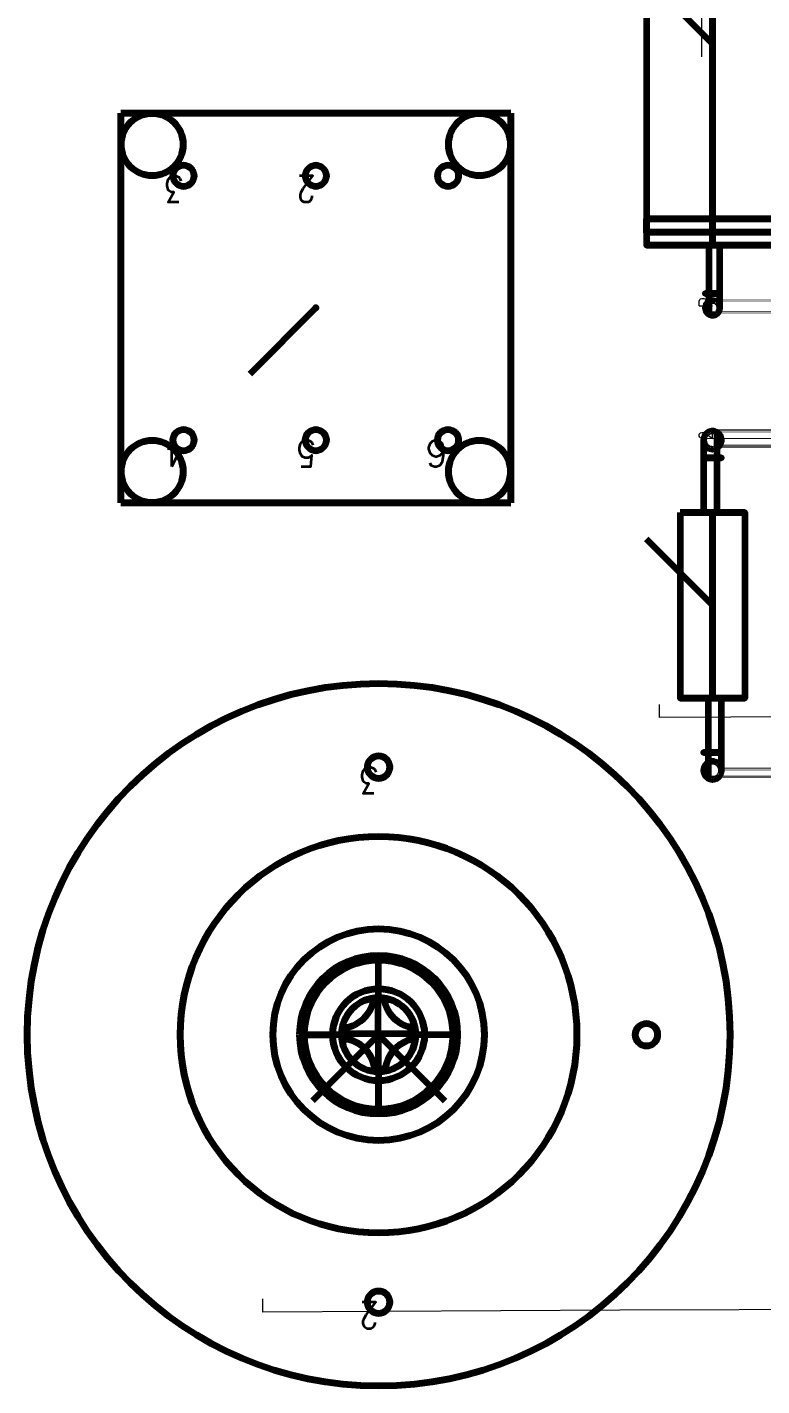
# Model space of a CAD drawing. Header units: inches. Extents: x -0.4 to 8, y -0.5 to 10.5.
# Drawn here: x 0.963 to 2.075, y 4.568 to 6.625 of the extents above; entities that cross this region are included whole.
import ezdxf

# ---------------------------------------------------------------- set-up
doc = ezdxf.new("R2010")
doc.units = ezdxf.units.IN
doc.header["$LTSCALE"] = 0.504853
doc.header["$MEASUREMENT"] = 0
for name, color, linetype in [('1', 7, 'Continuous'), ('2', 7, 'Continuous'), ('25', 7, 'Continuous'), ('3', 7, 'Continuous'), ('5', 7, 'Continuous'), ('55', 7, 'Continuous'), ('80', 7, 'Continuous'), ('85', 7, 'Continuous')]:
    doc.layers.add(name, color=color, linetype=linetype)
doc.styles.get("Standard").update_dxf_attribs({"font": 'ROMANS.SHX'})

# ---------------------------------------------------------------- blocks, each defined once
blk = doc.blocks.new('C9')
at = {"color": 1, "linetype": 'Continuous', "lineweight": 211}
for p, q in [((0.705, 0.1, 0.1), (0.095, 0.1, 0.1)), ((0.705, 0.1, 0.1), (0.095, 0.1, 0.1)), ((0.705, 0.1, 0.1), (0.095, 0.1, 0.1)), ((0.135, 0.1005, 0.1), (0.115, 0.1005, 0.1)), ((0.705, 0), (0.095, 0)), ((0.095, 0, 0.2), (0.705, 0, 0.2)), ((0.705, 0), (0.095, 0)), ((0.095, 0, 0.2), (0.705, 0, 0.2)), ((0.705, 0), (0.095, 0)), ((0.095, 0, 0.2), (0.705, 0, 0.2)), ((0.135, 0, -0.0005), (0.115, 0, -0.0005)), ((0.115, 0, 0.2005), (0.135, 0, 0.2005)), ((0.705, -0.1, 0.1), (0.095, -0.1, 0.1)), ((0.705, -0.1, 0.1), (0.095, -0.1, 0.1)), ((0.705, -0.1, 0.1), (0.095, -0.1, 0.1)), ((0.135, -0.1005, 0.1), (0.115, -0.1005, 0.1))]:
    blk.add_line(p, q, dxfattribs=at)
at = {"color": 1, "linetype": 'Continuous', "lineweight": 211, "extrusion": (-1, 0, 0)}
for centre, radius in [((0, 0.1, -0.095), 0.1), ((0, 0.1, -0.095), 0.1), ((0, 0.1, -0.095), 0.1), ((0, 0.1, -0.115), 0.1005)]:
    blk.add_circle(centre, radius, dxfattribs=at)
at = {"color": 1, "linetype": 'Continuous', "lineweight": 211, "extrusion": (1, 0, 0)}
for centre, radius in [((0, 0.1, 0.095), 0.1), ((0, 0.1, 0.135), 0.1005), ((0, 0.1, 0.705), 0.1), ((0, 0.1, 0.705), 0.1), ((0, 0.1, 0.705), 0.1), ((0, 0.1, 0.705), 0.1)]:
    blk.add_circle(centre, radius, dxfattribs=at)
at = {"layer": '1', "color": 2, "linetype": 'Continuous', "lineweight": 211}
for points, weights, knots in [([(0, -0.011, -0.082), (-0.019053, -0.011, -0.082), (-0.009526, 0.0055, -0.082), (0, 0.022, -0.082), (0.009526, 0.0055, -0.082), (0.019053, -0.011, -0.082), (0, -0.011, -0.082)], [1, 0.5, 1, 0.5, 1, 0.5, 1], [0, 0, 0, 0.33333333, 0.33333333, 0.66666667, 0.66666667, 1, 1, 1]), ([(0, -0.011, 0.078), (-0.019053, -0.011, 0.078), (-0.009526, 0.0055, 0.078), (0, 0.022, 0.078), (0.009526, 0.0055, 0.078), (0.019053, -0.011, 0.078), (0, -0.011, 0.078)], [1, 0.5, 1, 0.5, 1, 0.5, 1], [0, 0, 0, 0.33333333, 0.33333333, 0.66666667, 0.66666667, 1, 1, 1]), ([(0.095, 0.0055, 0.109526), (0.0585, 0.0055, 0.109526), (0.022, 0.0055, 0.109526), (-0.009526, 0.0055, 0.109526), (-0.009526, 0.0055, 0.078), (-0.009526, 0.0055, -0.002), (-0.009526, 0.0055, -0.082)], [1, 1, 1, 0.707106781187, 1, 1, 1], [0, 0, 0, 0.27639716, 0.27639716, 0.394198, 0.394198, 1, 1, 1]), ([(0.095, 0.0055, 0.090474), (0.0585, 0.0055, 0.090474), (0.022, 0.0055, 0.090474), (0.009526, 0.0055, 0.090474), (0.009526, 0.0055, 0.078), (0.009526, 0.0055, -0.002), (0.009526, 0.0055, -0.082)], [1, 1, 1, 0.707106781187, 1, 1, 1], [0, 0, 0, 0.27639716, 0.27639716, 0.394198, 0.394198, 1, 1, 1]), ([(0.022, -0.011, 0.1), (0.022, -0.011, 0.119053), (0.022, 0.0055, 0.109526), (0.022, 0.022, 0.1), (0.022, 0.0055, 0.090474), (0.022, -0.011, 0.080947), (0.022, -0.011, 0.1)], [1, 0.5, 1, 0.5, 1, 0.5, 1], [0, 0, 0, 0.33333333, 0.33333333, 0.66666667, 0.66666667, 1, 1, 1]), ([(0.095, -0.011, 0.1), (0.095, -0.011, 0.080947), (0.095, 0.0055, 0.090474), (0.095, 0.022, 0.1), (0.095, 0.0055, 0.109526), (0.095, -0.011, 0.119053), (0.095, -0.011, 0.1)], [1, 0.5, 1, 0.5, 1, 0.5, 1], [0, 0, 0, 0.33333333, 0.33333333, 0.66666667, 0.66666667, 1, 1, 1]), ([(0.8, 0.011, -0.082), (0.8, 0.011, -0.002), (0.8, 0.011, 0.078), (0.8, 0.011, 0.1), (0.778, 0.011, 0.1), (0.7415, 0.011, 0.1), (0.705, 0.011, 0.1)], [1, 1, 1, 0.707106781187, 1, 1, 1], [0, 0, 0, 0.605802, 0.605802, 0.72360284, 0.72360284, 1, 1, 1]), ([(0.705, 0.011, 0.1), (0.705, 0.011, 0.080947), (0.705, -0.0055, 0.090474), (0.705, -0.022, 0.1), (0.705, -0.0055, 0.109526), (0.705, 0.011, 0.119053), (0.705, 0.011, 0.1)], [1, 0.5, 1, 0.5, 1, 0.5, 1], [0, 0, 0, 0.33333333, 0.33333333, 0.66666667, 0.66666667, 1, 1, 1]), ([(0.778, 0.011, 0.1), (0.778, 0.011, 0.119053), (0.778, -0.0055, 0.109526), (0.778, -0.022, 0.1), (0.778, -0.0055, 0.090474), (0.778, 0.011, 0.080947), (0.778, 0.011, 0.1)], [1, 0.5, 1, 0.5, 1, 0.5, 1], [0, 0, 0, 0.33333333, 0.33333333, 0.66666667, 0.66666667, 1, 1, 1]), ([(0.8, 0.011, 0.078), (0.819053, 0.011, 0.078), (0.809526, -0.0055, 0.078), (0.8, -0.022, 0.078), (0.790474, -0.0055, 0.078), (0.780947, 0.011, 0.078), (0.8, 0.011, 0.078)], [1, 0.5, 1, 0.5, 1, 0.5, 1], [0, 0, 0, 0.33333333, 0.33333333, 0.66666667, 0.66666667, 1, 1, 1]), ([(0.8, 0.011, -0.082), (0.819053, 0.011, -0.082), (0.809526, -0.0055, -0.082), (0.8, -0.022, -0.082), (0.790474, -0.0055, -0.082), (0.780947, 0.011, -0.082), (0.8, 0.011, -0.082)], [1, 0.5, 1, 0.5, 1, 0.5, 1], [0, 0, 0, 0.33333333, 0.33333333, 0.66666667, 0.66666667, 1, 1, 1]), ([(0, -0.011, -0.082), (0, -0.011, -0.002), (0, -0.011, 0.078), (0, -0.011, 0.1), (0.022, -0.011, 0.1), (0.0585, -0.011, 0.1), (0.095, -0.011, 0.1)], [1, 1, 1, 0.707106781187, 1, 1, 1], [0, 0, 0, 0.605802, 0.605802, 0.72360284, 0.72360284, 1, 1, 1]), ([(0.705, -0.0055, 0.109526), (0.7415, -0.0055, 0.109526), (0.778, -0.0055, 0.109526), (0.809526, -0.0055, 0.109526), (0.809526, -0.0055, 0.078), (0.809526, -0.0055, -0.002), (0.809526, -0.0055, -0.082)], [1, 1, 1, 0.707106781187, 1, 1, 1], [0, 0, 0, 0.27639716, 0.27639716, 0.394198, 0.394198, 1, 1, 1]), ([(0.705, -0.0055, 0.090474), (0.7415, -0.0055, 0.090474), (0.778, -0.0055, 0.090474), (0.790474, -0.0055, 0.090474), (0.790474, -0.0055, 0.078), (0.790474, -0.0055, -0.002), (0.790474, -0.0055, -0.082)], [1, 1, 1, 0.707106781187, 1, 1, 1], [0, 0, 0, 0.27639716, 0.27639716, 0.394198, 0.394198, 1, 1, 1])]:
    blk.add_rational_spline(points, weights, degree=2, knots=knots, dxfattribs=at)
at = {"layer": '2', "color": 2, "linetype": 'Continuous', "lineweight": 211}
blk.add_line((0.4, 0, 0.1), (0.5, 0.1, 0.2), dxfattribs=at)
blk.add_point((0.4, 0, 0.1), dxfattribs=at)
at = {"layer": '3', "color": 2, "linetype": 'Continuous', "lineweight": 211, "char_height": 0.02, "attachment_point": 1}
for s, insert in [('{\\W0.934950;P}', (0, 0.02)), ('{\\W0.934950;N}', (0.8, 0.02))]:
    blk.add_mtext(s, dxfattribs=dict(at, insert=insert))
blk = doc.blocks.new('T2')
at = {"color": 1, "linetype": 'Continuous', "lineweight": 211}
for p, q in [((-0.095, -0.095, 0.01), (-0.095, 0.495, 0.01)), ((-0.095, 0.495, 0.01), (-0.095, -0.095, 0.01)), ((-0.095, 0.495, 0.59), (0.495, 0.495, 0.59)), ((0.495, 0.495, 0.59), (-0.095, 0.495, 0.59)), ((-0.095, 0.495, 0.01), (-0.095, 0.495, 0.59)), ((0.495, 0.495, 0.01), (-0.095, 0.495, 0.01)), ((-0.095, 0.495, 0.01), (0.495, 0.495, 0.01)), ((-0.095, 0.495, 0.59), (-0.095, 0.495, 0.01)), ((-0.095, 0.495, 0.59), (-0.095, -0.095, 0.59)), ((-0.095, -0.095, 0.59), (-0.095, 0.495, 0.59)), ((-0.0475, 0.4945), (-0.0475, 0.4945, 0.01)), ((-0.0475, 0.4945), (-0.0475, 0.4945, 0.01)), ((0.4475, 0.4945), (0.4475, 0.4945, 0.01)), ((0.495, -0.095, 0.01), (0.495, 0.495, 0.01)), ((0.495, 0.495, 0.01), (0.495, -0.095, 0.01)), ((0.495, 0.495, 0.01), (0.495, 0.495, 0.59)), ((0.495, 0.495, 0.59), (0.495, 0.495, 0.01)), ((0.495, -0.095, 0.59), (0.495, 0.495, 0.59)), ((0.495, 0.495, 0.59), (0.495, -0.095, 0.59)), ((-0.0945, 0.4475), (-0.0945, 0.4475, 0.01)), ((-0.0945, 0.4475), (-0.0945, 0.4475, 0.01)), ((-0.0005, 0.4475, 0.01), (-0.0005, 0.4475)), ((-0.0005, 0.4475, 0.01), (-0.0005, 0.4475)), ((0.4005, 0.4475), (0.4005, 0.4475, 0.01)), ((0.4945, 0.4475, 0.01), (0.4945, 0.4475)), ((-0.0475, 0.4005), (-0.0475, 0.4005, 0.01)), ((-0.0475, 0.4005), (-0.0475, 0.4005, 0.01)), ((0.4475, 0.4005), (0.4475, 0.4005, 0.01)), ((-0.0475, -0.0005), (-0.0475, -0.0005, 0.01)), ((0.4475, -0.0005), (0.4475, -0.0005, 0.01)), ((-0.0945, -0.0475), (-0.0945, -0.0475, 0.01)), ((-0.0005, -0.0475, 0.01), (-0.0005, -0.0475)), ((0.4005, -0.0475), (0.4005, -0.0475, 0.01)), ((0.4945, -0.0475, 0.01), (0.4945, -0.0475)), ((-0.095, -0.095, 0.01), (0.495, -0.095, 0.01)), ((-0.095, -0.095, 0.59), (-0.095, -0.095, 0.01)), ((-0.095, -0.095, 0.01), (-0.095, -0.095, 0.59)), ((0.495, -0.095, 0.01), (-0.095, -0.095, 0.01)), ((0.495, -0.095, 0.59), (-0.095, -0.095, 0.59)), ((-0.095, -0.095, 0.59), (0.495, -0.095, 0.59)), ((-0.0475, -0.0945), (-0.0475, -0.0945, 0.01)), ((0.4475, -0.0945), (0.4475, -0.0945, 0.01)), ((0.495, -0.095, 0.59), (0.495, -0.095, 0.01)), ((0.495, -0.095, 0.01), (0.495, -0.095, 0.59))]:
    blk.add_line(p, q, dxfattribs=at)
for centre in [(-0.0475, 0.4475, 0.01), (-0.0475, 0.4475, 0.01), (0.4475, 0.4475, 0.01), (-0.0475, -0.0475, 0.01), (0.4475, -0.0475, 0.01)]:
    blk.add_circle(centre, 0.047, dxfattribs=at)
at = {"color": 1, "linetype": 'Continuous', "lineweight": 211, "extrusion": (0, 0, -1)}
for centre in [(0.0475, 0.4475), (0.0475, 0.4475), (-0.4475, 0.4475, -0.01), (-0.4475, 0.4475), (-0.4475, 0.4475), (0.0475, -0.0475, -0.01), (0.0475, -0.0475), (0.0475, -0.0475), (-0.4475, -0.0475, -0.01), (-0.4475, -0.0475), (-0.4475, -0.0475)]:
    blk.add_circle(centre, 0.047, dxfattribs=at)
at = {"layer": '1', "color": 2, "linetype": 'Continuous', "lineweight": 211}
for p, q in [((0, 0.416, 0.01), (0, 0.416, -0.122)), ((0, 0.416, 0.01), (0, 0.416, -0.122)), ((0.2, 0.416, 0.01), (0.2, 0.416, -0.122)), ((0.2, 0.416, 0.01), (0.2, 0.416, -0.122)), ((0.4, 0.416, 0.01), (0.4, 0.416, -0.122)), ((0.4, 0.416, 0.01), (0.4, 0.416, -0.122)), ((-0.016, 0.4, 0.01), (-0.016, 0.4, -0.122)), ((-0.016, 0.4, 0.01), (-0.016, 0.4, -0.122)), ((0.016, 0.4, 0.01), (0.016, 0.4, -0.122)), ((0.016, 0.4, 0.01), (0.016, 0.4, -0.122)), ((0.184, 0.4, 0.01), (0.184, 0.4, -0.122)), ((0.184, 0.4, 0.01), (0.184, 0.4, -0.122)), ((0.216, 0.4, 0.01), (0.216, 0.4, -0.122)), ((0.216, 0.4, 0.01), (0.216, 0.4, -0.122)), ((0.384, 0.4, 0.01), (0.384, 0.4, -0.122)), ((0.384, 0.4, 0.01), (0.384, 0.4, -0.122)), ((0.416, 0.4, 0.01), (0.416, 0.4, -0.122)), ((0.416, 0.4, 0.01), (0.416, 0.4, -0.122)), ((0, 0.384, -0.122), (0, 0.384, 0.01)), ((0, 0.384, -0.122), (0, 0.384, 0.01)), ((0.2, 0.384, -0.122), (0.2, 0.384, 0.01)), ((0.2, 0.384, -0.122), (0.2, 0.384, 0.01)), ((0.4, 0.384, -0.122), (0.4, 0.384, 0.01)), ((0.4, 0.384, -0.122), (0.4, 0.384, 0.01)), ((-0.016, 0, 0.01), (-0.016, 0, -0.122)), ((0, 0.016, 0.01), (0, 0.016, -0.122)), ((0.016, 0, 0.01), (0.016, 0, -0.122)), ((0.184, 0, 0.01), (0.184, 0, -0.122)), ((0.184, 0, 0.01), (0.184, 0, -0.122)), ((0.2, 0.016, 0.01), (0.2, 0.016, -0.122)), ((0.2, 0.016, 0.01), (0.2, 0.016, -0.122)), ((0.216, 0, 0.01), (0.216, 0, -0.122)), ((0.216, 0, 0.01), (0.216, 0, -0.122)), ((0.384, 0, 0.01), (0.384, 0, -0.122)), ((0.384, 0, 0.01), (0.384, 0, -0.122)), ((0.4, 0.016, 0.01), (0.4, 0.016, -0.122)), ((0.4, 0.016, 0.01), (0.4, 0.016, -0.122)), ((0.416, 0, 0.01), (0.416, 0, -0.122)), ((0.416, 0, 0.01), (0.416, 0, -0.122)), ((0, -0.016, -0.122), (0, -0.016, 0.01)), ((0.2, -0.016, -0.122), (0.2, -0.016, 0.01)), ((0.2, -0.016, -0.122), (0.2, -0.016, 0.01)), ((0.4, -0.016, -0.122), (0.4, -0.016, 0.01)), ((0.4, -0.016, -0.122), (0.4, -0.016, 0.01))]:
    blk.add_line(p, q, dxfattribs=at)
at = {"layer": '1', "color": 2, "linetype": 'Continuous', "lineweight": 211, "extrusion": (0, 0, -1)}
for centre in [(0, 0.4, 0.122), (0, 0.4, 0.122), (-0.2, 0.4, 0.122), (-0.2, 0.4, 0.122), (-0.4, 0.4, 0.122), (-0.4, 0.4, 0.122), (0, 0, 0.122), (-0.2, 0, 0.122), (-0.2, 0, 0.122), (-0.4, 0, 0.122), (-0.4, 0, 0.122)]:
    blk.add_circle(centre, 0.016, dxfattribs=at)
at = {"layer": '1', "color": 2, "linetype": 'Continuous', "lineweight": 211}
for centre in [(0, 0.4, 0.01), (0, 0.4, 0.01), (0, 0.4, 0.01), (0.2, 0.4, 0.01), (0.2, 0.4, 0.01), (0.2, 0.4, 0.01), (0.4, 0.4, 0.01), (0.4, 0.4, 0.01), (0.4, 0.4, 0.01), (0, 0, 0.01), (0, 0, 0.01), (0.2, 0, 0.01), (0.2, 0, 0.01), (0.2, 0, 0.01), (0.4, 0, 0.01), (0.4, 0, 0.01), (0.4, 0, 0.01)]:
    blk.add_circle(centre, 0.016, dxfattribs=at)
at = {"layer": '2', "color": 3, "linetype": 'Continuous', "lineweight": 211}
blk.add_line((0.2, 0.2, 0.3), (0.3, 0.3, 0.4), dxfattribs=at)
blk.add_point((0.2, 0.2, 0.3), dxfattribs=at)
at = {"layer": '3', "color": 5, "linetype": 'Continuous', "lineweight": 211, "char_height": 0.04, "attachment_point": 1}
for s, insert in [('{\\W1.006829;6}', (0, 0.44)), ('{\\W0.852075;5}', (0.2, 0.44)), ('{\\W0.795270;4}', (0.4, 0.44)), ('{\\W0.852075;2}', (0.2, 0.04)), ('{\\W0.852075;3}', (0.4, 0.04))]:
    blk.add_mtext(s, dxfattribs=dict(at, insert=insert))
blk = doc.blocks.new('L2')
at = {"color": 1, "linetype": 'Continuous', "lineweight": 211}
for p, q in [((0.405, 0.5315, 0.032), (0.405, 0.5315, 0.62)), ((0.405, 0.3), (0.405, 0.3, 0.032)), ((0.405, 0.056), (0.405, 0.056, 0.25)), ((-0.1265, 0, 0.032), (-0.1265, 0, 0.62)), ((0.105, 0), (0.105, 0, 0.032)), ((0.349, 0), (0.349, 0, 0.25)), ((0.461, 0, 0.25), (0.461, 0)), ((0.705, 0, 0.032), (0.705, 0)), ((0.9365, 0, 0.62), (0.9365, 0, 0.032)), ((0.405, -0.056), (0.405, -0.056, 0.25)), ((0.405, -0.3), (0.405, -0.3, 0.032)), ((0.405, -0.5315, 0.032), (0.405, -0.5315, 0.62))]:
    blk.add_line(p, q, dxfattribs=at)
at = {"color": 1, "linetype": 'Continuous', "lineweight": 211, "extrusion": (0, 0, -1)}
for centre, radius in [((-0.405, 0, -0.62), 0.5315), ((-0.405, 0, -0.62), 0.5315), ((-0.405, 0, -0.032), 0.5315), ((-0.405, 0, -0.032), 0.3), ((-0.405, 0), 0.3), ((-0.405, 0), 0.056), ((-0.405, 0, -0.25), 0.056)]:
    blk.add_circle(centre, radius, dxfattribs=at)
at = {"color": 1, "linetype": 'Continuous', "lineweight": 211}
for centre, radius in [((0.405, 0, 0.032), 0.5315), ((0.405, 0, 0.032), 0.3), ((0.405, 0), 0.3), ((0.405, 0, 0.25), 0.056), ((0.405, 0), 0.056)]:
    blk.add_circle(centre, radius, dxfattribs=at)
at = {"layer": '1', "color": 2, "linetype": 'Continuous', "lineweight": 211}
for p, q in [((0.405, 0.422, -0.122), (0.405, 0.422, 0.032)), ((0.405, 0.422, -0.122), (0.405, 0.422, 0.032)), ((0.388, 0.405, -0.122), (0.388, 0.405, 0.032)), ((0.388, 0.405, -0.122), (0.388, 0.405, 0.032)), ((0.422, 0.405, 0.032), (0.422, 0.405, -0.122)), ((0.422, 0.405, 0.032), (0.422, 0.405, -0.122)), ((0.405, 0.388, -0.122), (0.405, 0.388, 0.032)), ((0.405, 0.388, -0.122), (0.405, 0.388, 0.032)), ((-0.017, 0, -0.122), (-0.017, 0, 0.032)), ((0, 0.017, -0.122), (0, 0.017, 0.032)), ((0.017, 0, 0.032), (0.017, 0, -0.122)), ((0, -0.017, -0.122), (0, -0.017, 0.032)), ((0.405, -0.388, -0.122), (0.405, -0.388, 0.032)), ((0.405, -0.388, -0.122), (0.405, -0.388, 0.032)), ((0.388, -0.405, -0.122), (0.388, -0.405, 0.032)), ((0.388, -0.405, -0.122), (0.388, -0.405, 0.032)), ((0.422, -0.405, 0.032), (0.422, -0.405, -0.122)), ((0.422, -0.405, 0.032), (0.422, -0.405, -0.122)), ((0.405, -0.422, -0.122), (0.405, -0.422, 0.032)), ((0.405, -0.422, -0.122), (0.405, -0.422, 0.032))]:
    blk.add_line(p, q, dxfattribs=at)
at = {"layer": '1', "color": 2, "linetype": 'Continuous', "lineweight": 211, "extrusion": (0, 0, -1)}
for centre in [(-0.405, 0.405, 0.122), (-0.405, 0.405, 0.122), (0, 0, 0.122), (0, 0, 0.122), (0, 0, -0.032), (-0.405, -0.405, 0.122), (-0.405, -0.405, 0.122)]:
    blk.add_circle(centre, 0.017, dxfattribs=at)
at = {"layer": '1', "color": 2, "linetype": 'Continuous', "lineweight": 211}
for centre in [(0.405, 0.405, 0.032), (0.405, 0.405, 0.032), (0, 0, 0.032), (0.405, -0.405, 0.032), (0.405, -0.405, 0.032)]:
    blk.add_circle(centre, 0.017, dxfattribs=at)
at = {"layer": '2', "color": 3, "linetype": 'Continuous', "lineweight": 211}
blk.add_line((0.405, 0, 0.326), (0.505, 0.1, 0.426), dxfattribs=at)
blk.add_point((0.405, 0, 0.326), dxfattribs=at)
at = {"layer": '3', "color": 5, "linetype": 'Continuous', "lineweight": 211, "char_height": 0.04, "attachment_point": 1}
for s, insert in [('{\\W0.852075;2}', (0.405, 0.445)), ('{\\W0.852075;3}', (0.405, -0.365))]:
    blk.add_mtext(s, dxfattribs=dict(at, insert=insert))
blk = doc.blocks.new('H39')
at = {"color": 1, "linetype": 'Continuous', "lineweight": 211}
for p, q in [((0.405, 0.16, -0.062), (0.405, 0.16, -0.125)), ((0.405, 0.12, -0.125), (0.405, 0.0695, -0.0679)), ((0.405, 0.0695, -0.0679), (0.405, 0.0695, -0.062)), ((0.245, 0, -0.125), (0.245, 0, -0.062)), ((0.285, 0, -0.125), (0.3355, 0, -0.0679)), ((0.3355, 0, -0.0679), (0.3355, 0, -0.062)), ((0.525, 0, -0.125), (0.4745, 0, -0.0679)), ((0.4745, 0, -0.0679), (0.4745, 0, -0.062)), ((0.565, 0, -0.062), (0.565, 0, -0.125)), ((0.405, -0.0695, -0.0679), (0.405, -0.12, -0.125)), ((0.405, -0.0695, -0.062), (0.405, -0.0695, -0.0679)), ((0.405, -0.16, -0.062), (0.405, -0.16, -0.125))]:
    blk.add_line(p, q, dxfattribs=at)
at = {"color": 1, "linetype": 'Continuous', "lineweight": 211, "extrusion": (1e-15, 0, -1)}
for centre, radius in [((-0.405, 0, 0.125), 0.16), ((-0.405, 0, 0.125), 0.12), ((-0.405, 0, 0.125), 0.12), ((-0.405, 0, 0.0679), 0.0695), ((-0.405, 0, 0.062), 0.0695)]:
    blk.add_circle(centre, radius, dxfattribs=at)
at = {"color": 1, "linetype": 'Continuous', "lineweight": 211}
for centre, radius in [((0.405, 0, -0.062), 0.16), ((0.405, 0, -0.125), 0.16), ((0.405, 0, -0.062), 0.16), ((0.405, 0, -0.0679), 0.0695), ((0.405, 0, -0.062), 0.0695)]:
    blk.add_circle(centre, radius, dxfattribs=at)
at = {"layer": '2', "color": 1, "linetype": 'Continuous', "lineweight": 211}
blk.add_line((0.405, 0, -0.0899), (0.305, 0.1, -0.1899), dxfattribs=at)
blk.add_point((0.405, 0, -0.0899), dxfattribs=at)
blk = doc.blocks.new('36273')
at = {"color": 1, "linetype": 'Continuous', "lineweight": 211}
for p, q in [((0.3905, 0.049, 0.049), (0.1095, 0.049, 0.049)), ((0.3905, 0.049, 0.049), (0.1095, 0.049, 0.049)), ((0.3905, 0.049, 0.049), (0.1095, 0.049, 0.049)), ((0.1095, 0, 0.098), (0.3905, 0, 0.098)), ((0.3905, 0), (0.1095, 0)), ((0.1095, 0, 0.098), (0.3905, 0, 0.098)), ((0.3905, 0), (0.1095, 0)), ((0.1095, 0, 0.098), (0.3905, 0, 0.098)), ((0.3905, 0), (0.1095, 0)), ((0.3905, -0.049, 0.049), (0.1095, -0.049, 0.049)), ((0.3905, -0.049, 0.049), (0.1095, -0.049, 0.049)), ((0.3905, -0.049, 0.049), (0.1095, -0.049, 0.049))]:
    blk.add_line(p, q, dxfattribs=at)
at = {"color": 1, "linetype": 'Continuous', "lineweight": 211, "extrusion": (-1, 0, 0)}
blk.add_circle((0, 0.049, -0.1095), 0.049, dxfattribs=at)
blk.add_circle((0, 0.049, -0.1095), 0.049, dxfattribs=at)
blk.add_circle((0, 0.049, -0.1095), 0.049, dxfattribs=at)
at = {"color": 1, "linetype": 'Continuous', "lineweight": 211, "extrusion": (1, 0, 0)}
for centre in [(0, 0.049, 0.1095), (0, 0.049, 0.3905), (0, 0.049, 0.3905), (0, 0.049, 0.3905), (0, 0.049, 0.3905)]:
    blk.add_circle(centre, 0.049, dxfattribs=at)
at = {"layer": '1', "color": 2, "linetype": 'Continuous', "lineweight": 211}
for points, weights, knots in [([(0, -0.0135, -0.082), (-0.023383, -0.0135, -0.082), (-0.011691, 0.00675, -0.082), (0, 0.027, -0.082), (0.011691, 0.00675, -0.082), (0.023383, -0.0135, -0.082), (0, -0.0135, -0.082)], [1, 0.5, 1, 0.5, 1, 0.5, 1], [0, 0, 0, 0.33333333, 0.33333333, 0.66666667, 0.66666667, 1, 1, 1]), ([(0, -0.0135, 0.022), (-0.023383, -0.0135, 0.022), (-0.011691, 0.00675, 0.022), (0, 0.027, 0.022), (0.011691, 0.00675, 0.022), (0.023383, -0.0135, 0.022), (0, -0.0135, 0.022)], [1, 0.5, 1, 0.5, 1, 0.5, 1], [0, 0, 0, 0.33333333, 0.33333333, 0.66666667, 0.66666667, 1, 1, 1]), ([(0.1095, 0.00675, 0.060691), (0.06825, 0.00675, 0.060691), (0.027, 0.00675, 0.060691), (-0.011691, 0.00675, 0.060691), (-0.011691, 0.00675, 0.022), (-0.011691, 0.00675, -0.03), (-0.011691, 0.00675, -0.082)], [1, 1, 1, 0.707106781187, 1, 1, 1], [0, 0, 0, 0.36718274, 0.36718274, 0.53712722, 0.53712722, 1, 1, 1]), ([(0.1095, 0.00675, 0.037309), (0.06825, 0.00675, 0.037309), (0.027, 0.00675, 0.037309), (0.011691, 0.00675, 0.037309), (0.011691, 0.00675, 0.022), (0.011691, 0.00675, -0.03), (0.011691, 0.00675, -0.082)], [1, 1, 1, 0.707106781187, 1, 1, 1], [0, 0, 0, 0.36718274, 0.36718274, 0.53712722, 0.53712722, 1, 1, 1]), ([(0.027, -0.0135, 0.049), (0.027, -0.0135, 0.072383), (0.027, 0.00675, 0.060691), (0.027, 0.027, 0.049), (0.027, 0.00675, 0.037309), (0.027, -0.0135, 0.025617), (0.027, -0.0135, 0.049)], [1, 0.5, 1, 0.5, 1, 0.5, 1], [0, 0, 0, 0.33333333, 0.33333333, 0.66666667, 0.66666667, 1, 1, 1]), ([(0.1095, -0.0135, 0.049), (0.1095, -0.0135, 0.025617), (0.1095, 0.00675, 0.037309), (0.1095, 0.027, 0.049), (0.1095, 0.00675, 0.060691), (0.1095, -0.0135, 0.072383), (0.1095, -0.0135, 0.049)], [1, 0.5, 1, 0.5, 1, 0.5, 1], [0, 0, 0, 0.33333333, 0.33333333, 0.66666667, 0.66666667, 1, 1, 1]), ([(0.5, 0.0135, -0.082), (0.5, 0.0135, -0.03), (0.5, 0.0135, 0.022), (0.5, 0.0135, 0.049), (0.473, 0.0135, 0.049), (0.43175, 0.0135, 0.049), (0.3905, 0.0135, 0.049)], [1, 1, 1, 0.707106781187, 1, 1, 1], [0, 0, 0, 0.46287278, 0.46287278, 0.63281726, 0.63281726, 1, 1, 1]), ([(0.3905, 0.0135, 0.049), (0.3905, 0.0135, 0.025617), (0.3905, -0.00675, 0.037309), (0.3905, -0.027, 0.049), (0.3905, -0.00675, 0.060691), (0.3905, 0.0135, 0.072383), (0.3905, 0.0135, 0.049)], [1, 0.5, 1, 0.5, 1, 0.5, 1], [0, 0, 0, 0.33333333, 0.33333333, 0.66666667, 0.66666667, 1, 1, 1]), ([(0.473, 0.0135, 0.049), (0.473, 0.0135, 0.072383), (0.473, -0.00675, 0.060691), (0.473, -0.027, 0.049), (0.473, -0.00675, 0.037309), (0.473, 0.0135, 0.025617), (0.473, 0.0135, 0.049)], [1, 0.5, 1, 0.5, 1, 0.5, 1], [0, 0, 0, 0.33333333, 0.33333333, 0.66666667, 0.66666667, 1, 1, 1]), ([(0.5, 0.0135, 0.022), (0.523383, 0.0135, 0.022), (0.511691, -0.00675, 0.022), (0.5, -0.027, 0.022), (0.488309, -0.00675, 0.022), (0.476617, 0.0135, 0.022), (0.5, 0.0135, 0.022)], [1, 0.5, 1, 0.5, 1, 0.5, 1], [0, 0, 0, 0.33333333, 0.33333333, 0.66666667, 0.66666667, 1, 1, 1]), ([(0.5, 0.0135, -0.082), (0.523383, 0.0135, -0.082), (0.511691, -0.00675, -0.082), (0.5, -0.027, -0.082), (0.488309, -0.00675, -0.082), (0.476617, 0.0135, -0.082), (0.5, 0.0135, -0.082)], [1, 0.5, 1, 0.5, 1, 0.5, 1], [0, 0, 0, 0.33333333, 0.33333333, 0.66666667, 0.66666667, 1, 1, 1]), ([(0, -0.0135, -0.082), (0, -0.0135, -0.03), (0, -0.0135, 0.022), (0, -0.0135, 0.049), (0.027, -0.0135, 0.049), (0.06825, -0.0135, 0.049), (0.1095, -0.0135, 0.049)], [1, 1, 1, 0.707106781187, 1, 1, 1], [0, 0, 0, 0.46287278, 0.46287278, 0.63281726, 0.63281726, 1, 1, 1]), ([(0.3905, -0.00675, 0.060691), (0.43175, -0.00675, 0.060691), (0.473, -0.00675, 0.060691), (0.511691, -0.00675, 0.060691), (0.511691, -0.00675, 0.022), (0.511691, -0.00675, -0.03), (0.511691, -0.00675, -0.082)], [1, 1, 1, 0.707106781187, 1, 1, 1], [0, 0, 0, 0.36718274, 0.36718274, 0.53712722, 0.53712722, 1, 1, 1]), ([(0.3905, -0.00675, 0.037309), (0.43175, -0.00675, 0.037309), (0.473, -0.00675, 0.037309), (0.488309, -0.00675, 0.037309), (0.488309, -0.00675, 0.022), (0.488309, -0.00675, -0.03), (0.488309, -0.00675, -0.082)], [1, 1, 1, 0.707106781187, 1, 1, 1], [0, 0, 0, 0.36718274, 0.36718274, 0.53712722, 0.53712722, 1, 1, 1])]:
    blk.add_rational_spline(points, weights, degree=2, knots=knots, dxfattribs=at)
at = {"layer": '2', "color": 2, "linetype": 'Continuous', "lineweight": 211}
blk.add_line((0.25, 0, 0.049), (0.35, 0.1, 0.149), dxfattribs=at)
blk.add_point((0.25, 0, 0.049), dxfattribs=at)
at = {"layer": '3', "color": 2, "linetype": 'Continuous', "lineweight": 211, "char_height": 0.02, "attachment_point": 1}
for s, insert in [('{\\W0.852075;2}', (0.5, 0.02)), ('{\\W210.000000;1}', (0, 0.02))]:
    blk.add_mtext(s, dxfattribs=dict(at, insert=insert))
blk = doc.blocks.new('C22')
at = {"layer": '3', "color": 2, "linetype": 'Continuous', "lineweight": 211, "insert": (0, 0.02), "char_height": 0.02, "attachment_point": 1}
blk.add_mtext('{\\W210.000000;1}', dxfattribs=at)
blk = doc.blocks.new('37341')
at = {"layer": '3', "color": 2, "linetype": 'Continuous', "lineweight": 211, "insert": (0, 0.02), "char_height": 0.02, "attachment_point": 1}
blk.add_mtext('{\\W210.000000;1}', dxfattribs=at)
blk = doc.blocks.new('H65')
at = {"color": 1, "linetype": 'Continuous', "lineweight": 211}
for p, q in [((0.405, 0.056, -0.06), (0.405, 0.1125, -0.127)), ((0.405, 0.056, -0.06), (0.405, 0.1125, -0.127)), ((0.405, 0.056, 0.123), (0.405, 0.056, -0.06)), ((0.405, 0.056, 0.123), (0.405, 0.056, -0.06)), ((0.405754, -0.001414, -0.061679), (0.405754, 0.052031, -0.127)), ((0.405754, -0.001414, -0.061679), (0.405754, 0.052031, -0.127)), ((0.421312, 0.026528, -0.100817), (0.421312, 0.026528, -0.127)), ((0.421312, 0.026528, -0.100817), (0.421312, 0.026528, -0.127)), ((0.2925, 0, -0.127), (0.349, 0, -0.06)), ((0.2925, 0, -0.127), (0.349, 0, -0.06)), ((0.349, 0, -0.06), (0.349, 0, 0.123)), ((0.349, 0, -0.06), (0.349, 0, 0.123)), ((0.374492, 0.01635, -0.105625), (0.374492, 0.01635, -0.127)), ((0.374492, 0.01635, -0.105625), (0.374492, 0.01635, -0.127)), ((0.461, 0, 0.123), (0.461, 0, -0.06)), ((0.461, 0, -0.06), (0.5175, 0, -0.127)), ((0.461, 0, 0.123), (0.461, 0, -0.06)), ((0.461, 0, -0.06), (0.5175, 0, -0.127)), ((0.352309, -0.001414, -0.127), (0.405754, -0.001414, -0.061679)), ((0.352309, -0.001414, -0.127), (0.405754, -0.001414, -0.061679)), ((0.405754, -0.001414, -0.061679), (0.459199, -0.001414, -0.127)), ((0.405754, -0.001414, -0.061679), (0.405754, -0.054858, -0.127)), ((0.405754, -0.001414, -0.061679), (0.459199, -0.001414, -0.127)), ((0.405754, -0.001414, -0.061679), (0.405754, -0.054858, -0.127)), ((0.432508, -0.020292, -0.127), (0.432508, -0.020292, -0.101699)), ((0.432508, -0.020292, -0.127), (0.432508, -0.020292, -0.101699)), ((0.386706, -0.03047, -0.104292), (0.386706, -0.03047, -0.127)), ((0.386706, -0.03047, -0.104292), (0.386706, -0.03047, -0.127)), ((0.405, -0.056, 0.123), (0.405, -0.056, -0.06)), ((0.405, -0.056, -0.06), (0.405, -0.1125, -0.127)), ((0.405, -0.056, 0.123), (0.405, -0.056, -0.06)), ((0.405, -0.056, -0.06), (0.405, -0.1125, -0.127))]:
    blk.add_line(p, q, dxfattribs=at)
for points in [[(0.352933, 0.006728, -0.127), (0.361134, 0.00903, -0.117688), (0.365956, 0.011099, -0.112669), (0.374492, 0.01635, -0.105625), (0.377861, 0.019125, -0.104016), (0.380976, 0.02216, -0.10348), (0.384793, 0.026691, -0.104531), (0.387361, 0.030444, -0.10664), (0.387727, 0.031042, -0.107055), (0.390019, 0.035266, -0.11046), (0.394067, 0.046991, -0.12254), (0.394329, 0.048274, -0.123993), (0.394759, 0.050888, -0.127)], [(0.352933, 0.006728, -0.127), (0.361134, 0.00903, -0.117688), (0.365956, 0.011099, -0.112669), (0.374492, 0.01635, -0.105625), (0.377861, 0.019125, -0.104016), (0.380976, 0.02216, -0.10348), (0.384793, 0.026691, -0.104531), (0.387361, 0.030444, -0.10664), (0.387727, 0.031042, -0.107055), (0.390019, 0.035266, -0.11046), (0.394067, 0.046991, -0.12254), (0.394329, 0.048274, -0.123993), (0.394759, 0.050888, -0.127)], [(0.352933, 0.006728, -0.127), (0.361134, 0.00903, -0.117688), (0.365956, 0.011099, -0.112669), (0.374492, 0.01635, -0.105625), (0.377861, 0.019125, -0.104016), (0.380976, 0.02216, -0.10348), (0.384793, 0.026691, -0.104531), (0.387361, 0.030444, -0.10664), (0.387727, 0.031042, -0.107055), (0.390019, 0.035266, -0.11046), (0.394067, 0.046991, -0.12254), (0.394329, 0.048274, -0.123993), (0.394759, 0.050888, -0.127)], [(0.352933, 0.006728, -0.127), (0.361134, 0.00903, -0.117688), (0.365956, 0.011099, -0.112669), (0.374492, 0.01635, -0.105625), (0.377861, 0.019125, -0.104016), (0.380976, 0.02216, -0.10348), (0.384793, 0.026691, -0.104531), (0.387361, 0.030444, -0.10664), (0.387727, 0.031042, -0.107055), (0.390019, 0.035266, -0.11046), (0.394067, 0.046991, -0.12254), (0.394329, 0.048274, -0.123993), (0.394759, 0.050888, -0.127)], [(0.411109, 0.051762, -0.127), (0.411987, 0.046666, -0.120935), (0.413311, 0.04184, -0.115345), (0.414768, 0.037917, -0.110996), (0.417232, 0.032813, -0.105802), (0.419327, 0.029342, -0.102767), (0.421639, 0.0261, -0.100509), (0.424472, 0.022735, -0.099022), (0.426472, 0.020669, -0.098688), (0.428855, 0.01848, -0.09894), (0.432629, 0.015513, -0.100498), (0.43764, 0.012346, -0.104124), (0.442679, 0.00989, -0.108877), (0.45046, 0.0073, -0.117347), (0.45869, 0.005946, -0.127)], [(0.411109, 0.051762, -0.127), (0.411987, 0.046666, -0.120935), (0.413311, 0.04184, -0.115345), (0.414768, 0.037917, -0.110996), (0.417232, 0.032813, -0.105802), (0.419327, 0.029342, -0.102767), (0.421639, 0.0261, -0.100509), (0.424472, 0.022735, -0.099022), (0.426472, 0.020669, -0.098688), (0.428855, 0.01848, -0.09894), (0.432629, 0.015513, -0.100498), (0.43764, 0.012346, -0.104124), (0.442679, 0.00989, -0.108877), (0.45046, 0.0073, -0.117347), (0.45869, 0.005946, -0.127)], [(0.411109, 0.051762, -0.127), (0.411987, 0.046666, -0.120935), (0.413311, 0.04184, -0.115345), (0.414768, 0.037917, -0.110996), (0.417232, 0.032813, -0.105802), (0.419327, 0.029342, -0.102767), (0.421639, 0.0261, -0.100509), (0.424472, 0.022735, -0.099022), (0.426472, 0.020669, -0.098688), (0.428855, 0.01848, -0.09894), (0.432629, 0.015513, -0.100498), (0.43764, 0.012346, -0.104124), (0.442679, 0.00989, -0.108877), (0.45046, 0.0073, -0.117347), (0.45869, 0.005946, -0.127)], [(0.411109, 0.051762, -0.127), (0.411987, 0.046666, -0.120935), (0.413311, 0.04184, -0.115345), (0.414768, 0.037917, -0.110996), (0.417232, 0.032813, -0.105802), (0.419327, 0.029342, -0.102767), (0.421639, 0.0261, -0.100509), (0.424472, 0.022735, -0.099022), (0.426472, 0.020669, -0.098688), (0.428855, 0.01848, -0.09894), (0.432629, 0.015513, -0.100498), (0.43764, 0.012346, -0.104124), (0.442679, 0.00989, -0.108877), (0.45046, 0.0073, -0.117347), (0.45869, 0.005946, -0.127)], [(0.396686, -0.054083, -0.127), (0.394898, -0.046378, -0.118214), (0.392394, -0.039921, -0.111495), (0.390378, -0.03603, -0.107973), (0.387971, -0.032216, -0.10515), (0.385028, -0.028366, -0.103234), (0.38146, -0.024527, -0.102663), (0.377964, -0.021418, -0.103528), (0.373712, -0.018305, -0.10595), (0.369636, -0.015883, -0.109234), (0.365339, -0.013832, -0.113354), (0.360397, -0.01203, -0.118614), (0.353059, -0.010334, -0.127)], [(0.396686, -0.054083, -0.127), (0.394898, -0.046378, -0.118214), (0.392394, -0.039921, -0.111495), (0.390378, -0.03603, -0.107973), (0.387971, -0.032216, -0.10515), (0.385028, -0.028366, -0.103234), (0.38146, -0.024527, -0.102663), (0.377964, -0.021418, -0.103528), (0.373712, -0.018305, -0.10595), (0.369636, -0.015883, -0.109234), (0.365339, -0.013832, -0.113354), (0.360397, -0.01203, -0.118614), (0.353059, -0.010334, -0.127)], [(0.396686, -0.054083, -0.127), (0.394898, -0.046378, -0.118214), (0.392394, -0.039921, -0.111495), (0.390378, -0.03603, -0.107973), (0.387971, -0.032216, -0.10515), (0.385028, -0.028366, -0.103234), (0.38146, -0.024527, -0.102663), (0.377964, -0.021418, -0.103528), (0.373712, -0.018305, -0.10595), (0.369636, -0.015883, -0.109234), (0.365339, -0.013832, -0.113354), (0.360397, -0.01203, -0.118614), (0.353059, -0.010334, -0.127)], [(0.396686, -0.054083, -0.127), (0.394898, -0.046378, -0.118214), (0.392394, -0.039921, -0.111495), (0.390378, -0.03603, -0.107973), (0.387971, -0.032216, -0.10515), (0.385028, -0.028366, -0.103234), (0.38146, -0.024527, -0.102663), (0.377964, -0.021418, -0.103528), (0.373712, -0.018305, -0.10595), (0.369636, -0.015883, -0.109234), (0.365339, -0.013832, -0.113354), (0.360397, -0.01203, -0.118614), (0.353059, -0.010334, -0.127)], [(0.432508, -0.020292, -0.101699), (0.427504, -0.024597, -0.100532), (0.424878, -0.027356, -0.10107), (0.422443, -0.03032, -0.102474), (0.419052, -0.035354, -0.106231), (0.416689, -0.03982, -0.110485), (0.413455, -0.048752, -0.120297), (0.412294, -0.054457, -0.127)], [(0.432508, -0.020292, -0.101699), (0.427504, -0.024597, -0.100532), (0.424878, -0.027356, -0.10107), (0.422443, -0.03032, -0.102474), (0.419052, -0.035354, -0.106231), (0.416689, -0.03982, -0.110485), (0.413455, -0.048752, -0.120297), (0.412294, -0.054457, -0.127)], [(0.432508, -0.020292, -0.101699), (0.427504, -0.024597, -0.100532), (0.424878, -0.027356, -0.10107), (0.422443, -0.03032, -0.102474), (0.419052, -0.035354, -0.106231), (0.416689, -0.03982, -0.110485), (0.413455, -0.048752, -0.120297), (0.412294, -0.054457, -0.127)], [(0.432508, -0.020292, -0.101699), (0.427504, -0.024597, -0.100532), (0.424878, -0.027356, -0.10107), (0.422443, -0.03032, -0.102474), (0.419052, -0.035354, -0.106231), (0.416689, -0.03982, -0.110485), (0.413455, -0.048752, -0.120297), (0.412294, -0.054457, -0.127)], [(0.458504, -0.010002, -0.127), (0.451122, -0.011331, -0.118438), (0.445466, -0.013122, -0.112281), (0.439374, -0.015897, -0.10642), (0.432508, -0.020292, -0.101699)], [(0.458504, -0.010002, -0.127), (0.451122, -0.011331, -0.118438), (0.445466, -0.013122, -0.112281), (0.439374, -0.015897, -0.10642), (0.432508, -0.020292, -0.101699)], [(0.458504, -0.010002, -0.127), (0.451122, -0.011331, -0.118438), (0.445466, -0.013122, -0.112281), (0.439374, -0.015897, -0.10642), (0.432508, -0.020292, -0.101699)], [(0.458504, -0.010002, -0.127), (0.451122, -0.011331, -0.118438), (0.445466, -0.013122, -0.112281), (0.439374, -0.015897, -0.10642), (0.432508, -0.020292, -0.101699)]]:
    blk.add_polyline3d(points, dxfattribs=at)
at = {"color": 1, "linetype": 'Continuous', "lineweight": 211, "extrusion": (-1e-15, 0, -1)}
for centre, radius in [((-0.405, 0, 0.127), 0.1125), ((-0.405, 0, 0.127), 0.1125), ((-0.405, 0, 0.06), 0.056), ((-0.405, 0, 0.06), 0.056)]:
    blk.add_circle(centre, radius, dxfattribs=at)
at = {"color": 1, "linetype": 'Continuous', "lineweight": 211}
for centre in [(0.405, 0, -0.06), (0.405, 0, 0.123), (0.405, 0, -0.06), (0.405, 0, 0.123)]:
    blk.add_circle(centre, 0.056, dxfattribs=at)
for centre, radius, start, end in [((0.34294, 0.058081, -0.127), 0.052316, 281.012282, 352.097317), ((0.34294, 0.058081, -0.127), 0.052316, 281.012282, 352.097317), ((0.405754, -0.001414, -0.127), 0.053445, 171.23827, 180), ((0.405754, -0.001414, -0.127), 0.053445, 171.23827, 180), ((0.405754, -0.001414, -0.127), 0.053445, 350.753146, 7.914989), ((0.405754, -0.001414, -0.127), 0.053445, 350.753146, 7.914989), ((0.405754, -0.001414, -0.127), 0.053445, 180.000305, 189.60803), ((0.405754, -0.001414, -0.127), 0.053445, 180.000305, 189.60803), ((0.46406, -0.062022, -0.127), 0.052316, 96.096776, 127.092837), ((0.46406, -0.062022, -0.127), 0.052316, 96.096776, 127.092837), ((0.405754, -0.001414, -0.127), 0.053445, 260.23106, 277.028677), ((0.405754, -0.001414, -0.127), 0.053445, 260.23106, 277.028677)]:
    blk.add_arc(centre, radius, start, end, dxfattribs=at)
at = {"color": 1, "linetype": 'Continuous', "lineweight": 211, "extrusion": (-2e-15, 1.1e-14, -1)}
blk.add_arc((-0.405754, -0.001414, 0.127), 0.053445, 78.128131, 95.750441, dxfattribs=at)
blk.add_arc((-0.405754, -0.001414, 0.127), 0.053445, 78.128131, 95.750441, dxfattribs=at)
at = {"color": 1, "linetype": 'Continuous', "lineweight": 211, "extrusion": (-2e-15, -1e-15, -1)}
blk.add_arc((-0.463043, 0.058081, 0.127), 0.052316, 274.772808, 353.062951, dxfattribs=at)
blk.add_arc((-0.463043, 0.058081, 0.127), 0.052316, 274.772808, 353.062951, dxfattribs=at)
at = {"color": 1, "linetype": 'Continuous', "lineweight": 211, "extrusion": (-1e-15, 0, -1)}
blk.add_arc((-0.344975, -0.062022, 0.127), 0.052316, 98.888782, 171.272575, dxfattribs=at)
blk.add_arc((-0.344975, -0.062022, 0.127), 0.052316, 98.888782, 171.272575, dxfattribs=at)
at = {"color": 1, "linetype": 'Continuous', "lineweight": 211, "extrusion": (-2e-15, 0, -1)}
blk.add_arc((-0.46406, -0.062022, 0.127), 0.052316, 8.314552, 52.907206, dxfattribs=at)
blk.add_arc((-0.46406, -0.062022, 0.127), 0.052316, 8.314552, 52.907206, dxfattribs=at)

msp = doc.modelspace()

# ---------------------------------------------------------------- block references
at = {"layer": '25', "color": 8, "linetype": 'Continuous', "lineweight": 211}
for name, p, rotation in [('36273', (2, 5.5), 90), ('37341', (3.3, 4.7), 180)]:
    msp.add_blockref(name, p, dxfattribs=dict(at, rotation=rotation))
at = {"layer": '5', "color": 8, "linetype": 'Continuous', "lineweight": 211}
for name, p, rotation in [('C9', (2, 6.2), 90), ('C22', (3.9, 5.6), 180)]:
    msp.add_blockref(name, p, dxfattribs=dict(at, rotation=rotation))
at = {"layer": '55', "color": 8, "linetype": 'Continuous', "lineweight": 211, "rotation": 180}
msp.add_blockref('T2', (1.6, 6.4), dxfattribs=at)
at = {"layer": '80', "color": 8, "linetype": 'Continuous', "lineweight": 211, "rotation": 180}
for name in ['H39', 'H65']:
    msp.add_blockref(name, (1.9, 5.1), dxfattribs=at)
at = {"layer": '85', "color": 8, "linetype": 'Continuous', "lineweight": 211, "rotation": 180}
msp.add_blockref('L2', (1.9, 5.1), dxfattribs=at)

doc.saveas('drawing.dxf')
